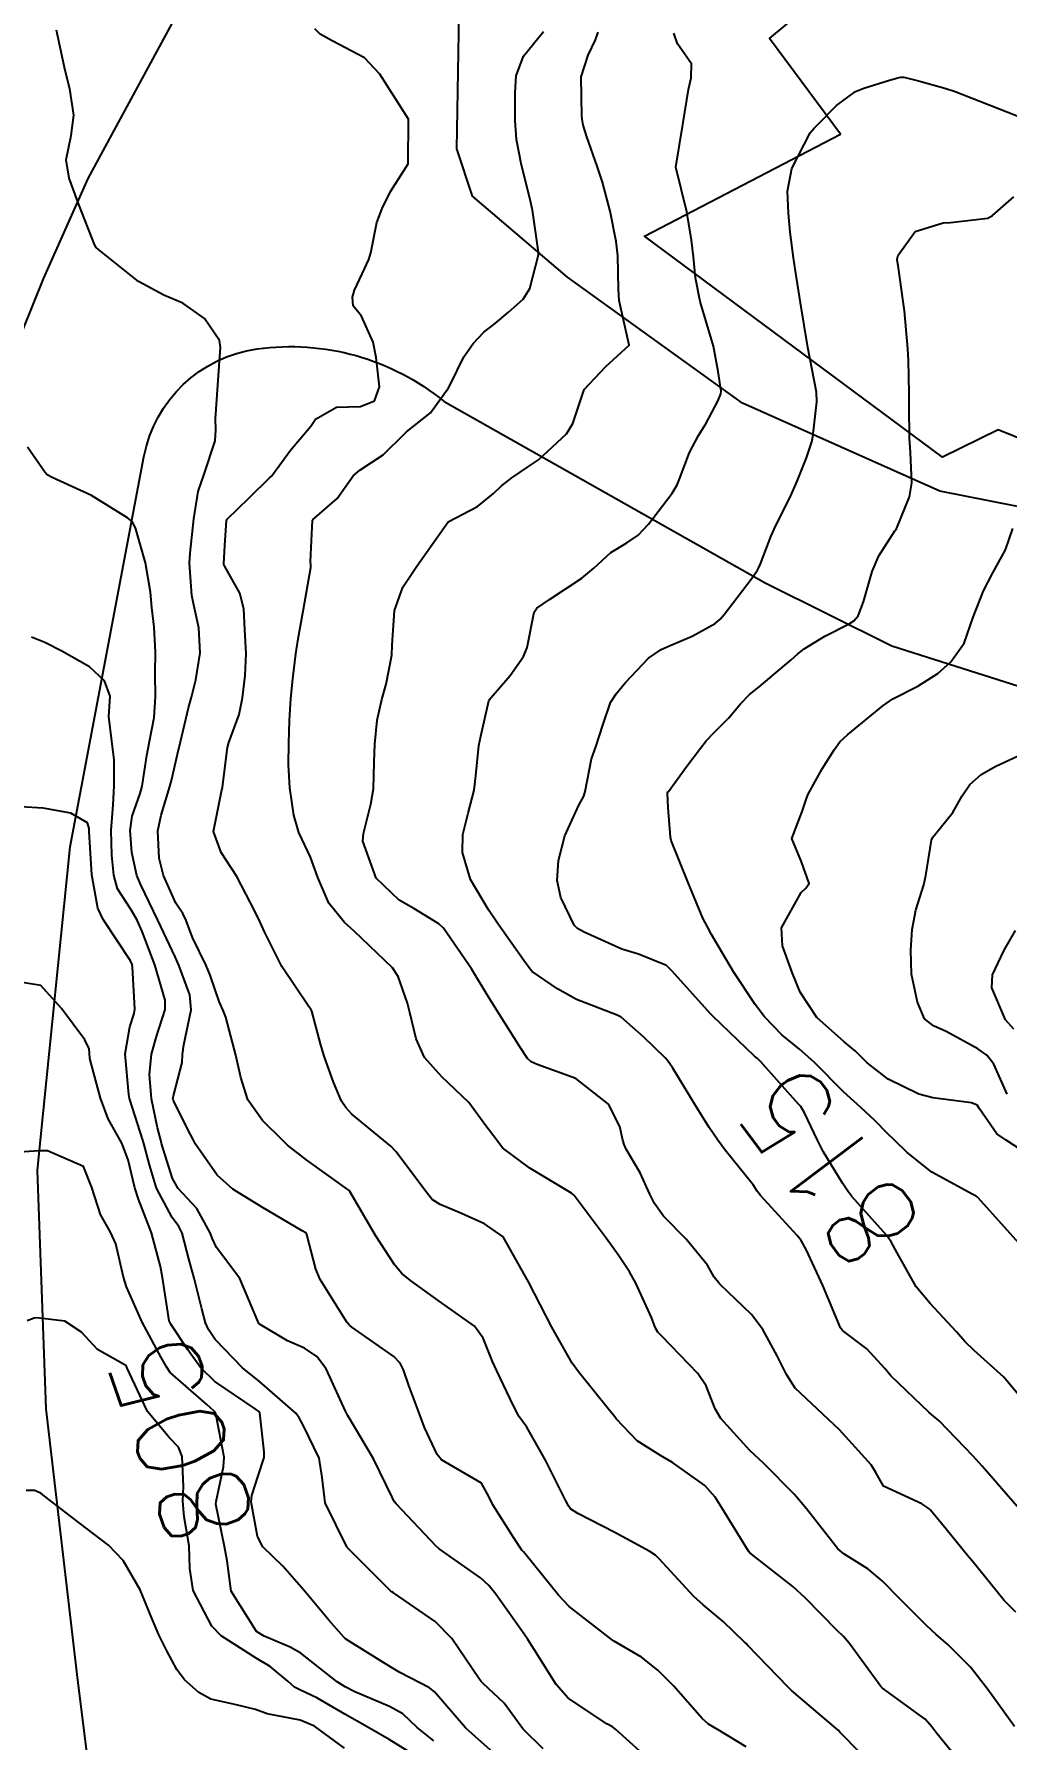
# Model space of a CAD drawing. Header units: metres. Extents: x 307586 to 320046, y 7427249 to 7434250.
# Drawn here: x 319325.4 to 319369, y 7428723.1 to 7428799.5 of the extents above; entities that cross this region are included whole.
import ezdxf
from ezdxf.enums import TextEntityAlignment as Align

# ---------------------------------------------------------------- set-up
doc = ezdxf.new("R2010")
doc.units = ezdxf.units.M
doc.header["$MEASUREMENT"] = 0
for name, color, linetype in [('Cotas', 45, 'Continuous'), ('Curvas de Nivel 1m', 11, 'Continuous'), ('Curvas de Nivel 5m', 15, 'Continuous'), ('Edificações', 30, 'Continuous'), ('Vias Primárias', 230, 'Continuous')]:
    doc.layers.add(name, color=color, linetype=linetype)
doc.styles.add('Style-STANDARD', font='STANDARD.shx')

msp = doc.modelspace()

# ---------------------------------------------------------------- linework, layer by layer
at = {"layer": 'Curvas de Nivel 1m', "flags": 128}
for points, elevation in [([(319341.048, 7428749.95), (319339.637, 7428751.109), (319339.358, 7428751.412), (319339.175, 7428751.697), (319338.819, 7428752.539), (319338.396, 7428753.709), (319338.227, 7428754.26), (319337.843, 7428755.718), (319337.794, 7428755.819), (319337.695, 7428755.948), (319336.505, 7428757.732), (319335.735, 7428759.242), (319335.51, 7428759.742), (319335.291, 7428760.201), (319334.485, 7428761.753), (319333.779, 7428762.828), (319333.444, 7428763.765), (319333.812, 7428765.642), (319333.84, 7428765.733), (319333.844, 7428765.76), (319334.059, 7428767.53), (319334.119, 7428767.757), (319334.586, 7428769.018), (319334.737, 7428769.751), (319334.86, 7428770.764), (319334.894, 7428771.75), (319334.843, 7428772.806), (319334.8, 7428773.751), (319334.616, 7428774.449), (319333.932, 7428775.669), (319333.906, 7428775.734), (319333.903, 7428775.76), (319333.941, 7428776.581), (319334.012, 7428777.699), (319334.043, 7428777.759), (319335.018, 7428778.698), (319335.981, 7428779.635), (319336.033, 7428779.688), (319336.077, 7428779.739), (319336.881, 7428780.844), (319337.639, 7428781.724), (319337.8, 7428781.928), (319338.011, 7428782.233), (319338.949, 7428782.776), (319340.02, 7428782.809), (319340.651, 7428783.056), (319340.878, 7428783.682), (319340.73, 7428785), (319340.584, 7428785.685), (319340.064, 7428786.845), (319339.695, 7428787.321), (319339.656, 7428787.696), (319339.753, 7428788.02), (319340.089, 7428788.746), (319340.4, 7428789.386), (319340.482, 7428789.686), (319340.752, 7428791.048), (319340.993, 7428791.681), (319341.372, 7428792.44), (319342.153, 7428793.67), (319342.173, 7428795.67), (319340.893, 7428797.683), (319340.204, 7428798.426), (319338.747, 7428799.18), (319338.219, 7428799.483), (319337.983, 7428799.722)], 811), ([(319346.127, 7428749.95), (319345.633, 7428750.59), (319344.874, 7428751.628), (319343.66, 7428752.781), (319342.891, 7428753.652), (319342.509, 7428754.486), (319342.237, 7428755.662), (319342.124, 7428756.091), (319341.709, 7428757.274), (319341.451, 7428757.673), (319339.737, 7428759.306), (319339.308, 7428759.697), (319338.602, 7428760.557), (319338.116, 7428761.715), (319337.777, 7428762.627), (319337.26, 7428763.725), (319337.03, 7428764.498), (319336.849, 7428765.73), (319336.8, 7428766.753), (319336.805, 7428767.73), (319336.836, 7428768.742), (319336.901, 7428769.73), (319336.986, 7428770.614), (319337.124, 7428771.728), (319337.226, 7428772.394), (319337.473, 7428773.724), (319337.804, 7428775.594), (319337.804, 7428775.721), (319337.787, 7428775.869), (319337.877, 7428777.721), (319337.908, 7428777.766), (319337.954, 7428777.805), (319338.981, 7428778.692), (319339.696, 7428779.694), (319339.986, 7428779.955), (319341.033, 7428780.639), (319342.002, 7428781.594), (319342.082, 7428781.669), (319343.152, 7428782.517), (319343.97, 7428783.641), (319344.034, 7428783.778), (319344.652, 7428785.029), (319345.066, 7428785.63), (319345.551, 7428786.132), (319346.062, 7428786.543), (319346.656, 7428787.025), (319347.302, 7428787.608), (319347.606, 7428788.087), (319347.991, 7428789.601), (319347.992, 7428789.713), (319347.722, 7428791.604), (319347.606, 7428792.13), (319347.229, 7428793.609), (319347.006, 7428794.771), (319346.944, 7428795.612), (319346.945, 7428796.859), (319347.001, 7428797.612), (319347.323, 7428798.497), (319348.223, 7428799.6)], 812), ([(319351.778, 7428749.95), (319351.633, 7428750.557), (319351.129, 7428751.555), (319349.66, 7428752.704), (319347.929, 7428753.336), (319347.671, 7428753.452), (319347.506, 7428753.602), (319347.16, 7428754.123), (319346.218, 7428755.615), (319345.701, 7428756.464), (319345, 7428757.627), (319343.74, 7428759.438), (319343.535, 7428759.643), (319342.415, 7428760.326), (319341.753, 7428760.701), (319340.718, 7428761.68), (319340.133, 7428763.341), (319340.149, 7428763.686), (319340.487, 7428765.002), (319340.6, 7428765.682), (319340.629, 7428766.877), (319340.666, 7428767.682), (319340.775, 7428768.754), (319340.971, 7428769.679), (319341.171, 7428770.376), (319341.427, 7428771.675), (319341.447, 7428772.117), (319341.549, 7428773.674), (319341.923, 7428774.721), (319342.549, 7428775.661), (319343.953, 7428777.64), (319345.262, 7428778.329), (319345.972, 7428778.91), (319346.339, 7428779.254), (319346.798, 7428779.612), (319347.508, 7428780.085), (319347.991, 7428780.422), (319349.245, 7428781.581), (319349.537, 7428782.05), (319350.033, 7428783.57), (319351.009, 7428784.595), (319352.053, 7428785.55), (319351.614, 7428787.555), (319351.576, 7428788.067), (319351.547, 7428789.556), (319351.474, 7428790.192), (319351.205, 7428791.559), (319350.855, 7428792.85), (319350.622, 7428793.565), (319350.166, 7428794.886), (319349.999, 7428795.4), (319349.966, 7428795.573), (319349.934, 7428795.816), (319349.9, 7428797.575), (319350.213, 7428798.545), (319350.552, 7428799.234), (319350.665, 7428799.566)], 813), ([(319356.034, 7428749.95), (319355.633, 7428750.514), (319355.026, 7428751.506), (319354.014, 7428753.17), (319353.776, 7428753.519), (319353.674, 7428753.637), (319352.716, 7428754.567), (319351.692, 7428755.451), (319351.514, 7428755.552), (319349.7, 7428756.249), (319348.842, 7428756.72), (319347.712, 7428757.506), (319347.619, 7428757.601), (319347.332, 7428757.99), (319346.193, 7428759.615), (319345.749, 7428760.266), (319344.945, 7428761.628), (319344.586, 7428762.826), (319344.606, 7428763.632), (319344.837, 7428764.595), (319345.106, 7428765.627), (319345.182, 7428766.263), (319345.321, 7428767.625), (319345.416, 7428768.048), (319345.775, 7428769.621), (319345.804, 7428769.68), (319345.864, 7428769.751), (319346.722, 7428770.764), (319347.326, 7428771.606), (319347.481, 7428772.012), (319347.793, 7428773.601), (319347.915, 7428773.767), (319348.486, 7428774.159), (319349.928, 7428775.123), (319350.471, 7428775.565), (319351.24, 7428776.26), (319351.95, 7428776.695), (319352.452, 7428777.046), (319352.916, 7428777.536), (319353.977, 7428778.932), (319354.204, 7428779.295), (319354.297, 7428779.517), (319354.756, 7428780.751), (319355.167, 7428781.508), (319355.485, 7428782.031), (319356.026, 7428783.04), (319356.161, 7428783.368), (319356.172, 7428783.499), (319356.042, 7428784.373), (319355.832, 7428785.502), (319355.749, 7428785.811), (319355.233, 7428787.509), (319355.031, 7428788.573), (319354.93, 7428789.512), (319354.85, 7428790.252), (319354.642, 7428791.522), (319354.153, 7428793.53), (319354.473, 7428795.526), (319354.71, 7428797.008), (319354.836, 7428797.52), (319354.845, 7428798.156), (319354.218, 7428799.053), (319354.062, 7428799.532)], 814), ([(319363.933, 7428749.95), (319363.631, 7428750.24), (319363.057, 7428750.829), (319362.426, 7428751.418), (319361.653, 7428752.116), (319360.338, 7428753.443), (319359.679, 7428754.031), (319358.89, 7428754.667), (319358.117, 7428755.474), (319357.701, 7428756.028), (319356.728, 7428757.49), (319355.74, 7428759.165), (319355.558, 7428759.502), (319355.361, 7428759.889), (319354.684, 7428761.511), (319353.939, 7428763.37), (319353.907, 7428763.519), (319353.806, 7428764.841), (319353.77, 7428765.478), (319353.779, 7428765.521), (319353.791, 7428765.543), (319353.814, 7428765.57), (319354.639, 7428766.704), (319355.254, 7428767.506), (319355.511, 7428767.838), (319355.85, 7428768.191), (319356.501, 7428768.849), (319357.037, 7428769.488), (319357.444, 7428769.908), (319357.871, 7428770.256), (319359.318, 7428771.458), (319359.613, 7428771.728), (319359.89, 7428771.952), (319360.816, 7428772.524), (319361.908, 7428773.077), (319362.126, 7428773.211), (319362.311, 7428773.424), (319362.552, 7428774.054), (319362.938, 7428775.415), (319363.231, 7428776.123), (319363.96, 7428777.231), (319364.029, 7428777.332), (319364.062, 7428777.399), (319364.617, 7428778.753), (319364.724, 7428779.393), (319364.651, 7428780.739), (319364.608, 7428781.394), (319364.602, 7428782.816), (319364.598, 7428783.394), (319364.566, 7428784.877), (319364.541, 7428785.395), (319364.383, 7428787.092), (319364.347, 7428787.397), (319364.1, 7428789.116), (319364.062, 7428789.36), (319364.063, 7428789.401), (319364.105, 7428789.581), (319364.865, 7428790.643), (319366.119, 7428791.025), (319366.446, 7428791.05), (319368.122, 7428791.248), (319368.324, 7428791.357), (319369.284, 7428792.194)], 816), ([(319332.538, 7428749.95), (319332.28, 7428750.431), (319331.642, 7428751.72), (319331.625, 7428751.79), (319331.623, 7428751.811), (319331.645, 7428751.934), (319332.028, 7428753.424), (319332.05, 7428753.784), (319332.107, 7428754.214), (319332.431, 7428755.779), (319332.37, 7428756.451), (319331.883, 7428757.787), (319331.719, 7428758.166), (319330.95, 7428759.798), (319330.176, 7428761.388), (319330.009, 7428761.808), (319329.778, 7428762.835), (319329.7, 7428763.811), (319329.799, 7428764.462), (319330.148, 7428765.468), (319330.236, 7428765.806), (319330.458, 7428767.172), (319330.576, 7428767.803), (319330.775, 7428768.875), (319330.839, 7428769.8), (319330.828, 7428770.846), (319330.842, 7428771.8), (319330.776, 7428772.925), (319330.682, 7428773.802), (319330.608, 7428774.492), (319330.392, 7428775.805), (319329.949, 7428777.377), (319329.797, 7428777.658), (319329.58, 7428777.816), (319327.968, 7428778.814), (319326.207, 7428779.631), (319325.981, 7428779.745), (319325.882, 7428779.861), (319325.109, 7428780.984)], 809), ([(319368.947, 7428749.95), (319368.517, 7428750.232), (319367.752, 7428751.358), (319367.645, 7428751.511), (319367.393, 7428751.616), (319365.65, 7428751.84), (319365.027, 7428752.012), (319363.662, 7428752.675), (319362.71, 7428753.414), (319362.196, 7428753.94), (319361.682, 7428754.348), (319360.456, 7428755.442), (319359.71, 7428756.582), (319359.359, 7428757.455), (319358.922, 7428758.649), (319358.88, 7428759.463), (319359.759, 7428761.046), (319359.97, 7428761.239), (319360.111, 7428761.447), (319359.777, 7428762.411), (319359.348, 7428763.457), (319359.805, 7428764.663), (319360.002, 7428765.257), (319360.07, 7428765.447), (319360.697, 7428766.575), (319361.244, 7428767.436), (319361.497, 7428767.783), (319361.85, 7428768.122), (319363.416, 7428769.407), (319363.866, 7428769.72), (319364.98, 7428770.281), (319365.878, 7428770.854), (319366.162, 7428771.095), (319366.469, 7428771.374), (319367.061, 7428772.202), (319367.463, 7428773.365), (319367.925, 7428774.555), (319368.347, 7428775.354), (319368.91, 7428776.384), (319369.244, 7428777.341)], 817), ([(319331.073, 7428749.95), (319330.925, 7428750.502), (319330.667, 7428751.8), (319330.567, 7428752.893), (319330.657, 7428753.8), (319330.885, 7428754.594), (319331.278, 7428755.794), (319331.272, 7428756.219), (319330.803, 7428757.799), (319330.249, 7428759.291), (319330.02, 7428759.807), (319329.747, 7428760.268), (319329.141, 7428761.204), (319328.968, 7428761.822), (319328.883, 7428762.717), (319328.856, 7428763.824), (319328.941, 7428764.96), (319328.99, 7428765.822), (319328.99, 7428766.988), (319328.883, 7428767.824), (319328.751, 7428768.925), (319328.804, 7428769.826), (319328.557, 7428770.517), (319327.876, 7428771.143), (319326.647, 7428771.852), (319325.889, 7428772.242), (319325.279, 7428772.479)], 808), ([(319368.985, 7428752.008), (319368.386, 7428753.349), (319368.074, 7428753.751), (319367.68, 7428754.037), (319366.248, 7428754.814), (319365.69, 7428755.075), (319365.284, 7428755.384), (319364.963, 7428756.128), (319364.703, 7428757.39), (319364.669, 7428758.456), (319364.727, 7428759.39), (319364.893, 7428760.247), (319365.258, 7428761.385), (319365.35, 7428761.804), (319365.6, 7428763.382), (319365.658, 7428763.518), (319365.796, 7428763.685), (319366.551, 7428764.627), (319366.971, 7428765.368), (319367.316, 7428765.87), (319367.827, 7428766.322), (319368.482, 7428766.702), (319369.843, 7428767.33)], 818), ([(319330.271, 7428749.95), (319329.683, 7428751.769), (319329.674, 7428751.81), (319329.646, 7428751.987), (319329.482, 7428753.813), (319329.685, 7428755.018), (319329.877, 7428755.622), (319329.907, 7428755.808), (319329.816, 7428757.705), (319329.793, 7428757.809), (319329.715, 7428757.976), (319328.501, 7428759.829), (319328.261, 7428760.345), (319327.99, 7428761.837), (319327.861, 7428763.77), (319327.861, 7428763.839), (319327.861, 7428763.906), (319327.796, 7428764.154), (319327.054, 7428764.594), (319325.802, 7428764.812), (319324.801, 7428764.871)], 807), ([(319369.278, 7428754.926), (319368.912, 7428755.342), (319368.301, 7428756.764), (319368.323, 7428757.351), (319368.847, 7428758.456), (319369.362, 7428759.336)], 819), ([(319329.262, 7428749.95), (319328.719, 7428750.909), (319328.379, 7428751.829), (319327.901, 7428753.605), (319327.879, 7428753.837), (319327.87, 7428754.033), (319327.679, 7428754.446), (319326.634, 7428755.851), (319325.703, 7428756.876), (319324.502, 7428757.075)], 806), ([(319347.01, 7428721.594), (319345.305, 7428723.111), (319344.732, 7428723.626), (319343.329, 7428725.239), (319343.11, 7428725.423), (319342.683, 7428725.65), (319341.785, 7428726.111), (319341.34, 7428726.37), (319339.563, 7428727.475), (319339.352, 7428727.617), (319339.269, 7428727.691), (319338.61, 7428728.452), (319337.557, 7428729.708), (319337.385, 7428729.921), (319336.538, 7428730.866), (319335.647, 7428731.736), (319335.41, 7428732.196), (319335.129, 7428733.743), (319335.149, 7428734.03), (319335.445, 7428734.92), (319335.705, 7428735.736), (319335.708, 7428735.989), (319335.518, 7428737.739), (319335.474, 7428737.803), (319335.302, 7428737.915), (319333.494, 7428739.145), (319332.848, 7428739.77), (319332.292, 7428740.56), (319331.522, 7428741.713), (319331.475, 7428741.79), (319331.452, 7428741.863), (319331.15, 7428743.794), (319331.061, 7428744.292), (319330.655, 7428745.799), (319330.085, 7428747.308), (319329.915, 7428747.807), (319329.612, 7428749.072), (319329.338, 7428749.814), (319329.262, 7428749.95)], 806), ([(319348.199, 7428722.681), (319347.313, 7428723.563), (319347.293, 7428723.59), (319346.46, 7428724.739), (319345.512, 7428725.617), (319345.422, 7428725.707), (319345.335, 7428725.825), (319344.109, 7428727.632), (319343.364, 7428728.392), (319341.494, 7428729.668), (319341.427, 7428729.713), (319341.384, 7428729.748), (319339.443, 7428731.69), (319339.404, 7428731.742), (319338.433, 7428733.7), (319338.307, 7428734.839), (319338.172, 7428735.703), (319337.467, 7428737.148), (319337.276, 7428737.518), (319337.13, 7428737.715), (319335.494, 7428739.139), (319334.742, 7428739.748), (319333.516, 7428741.025), (319333.22, 7428741.464), (319333.081, 7428741.767), (319332.909, 7428742.392), (319332.568, 7428743.775), (319332.352, 7428744.569), (319332.028, 7428745.783), (319331.877, 7428746.087), (319331.58, 7428746.492), (319330.886, 7428747.797), (319330.566, 7428748.842), (319330.318, 7428749.803), (319330.271, 7428749.95)], 807), ([(319353.289, 7428721.894), (319351.456, 7428723.548), (319351.381, 7428723.616), (319351.314, 7428723.669), (319351.058, 7428723.81), (319349.327, 7428724.951), (319348.783, 7428725.576), (319347.798, 7428727.136), (319347.511, 7428727.588), (319347.356, 7428727.824), (319346.088, 7428729.609), (319345.77, 7428729.998), (319345.39, 7428730.34), (319343.551, 7428731.639), (319343.405, 7428731.762), (319341.614, 7428733.667), (319341.536, 7428733.771), (319341.436, 7428733.962), (319340.598, 7428735.679), (319339.472, 7428737.583), (319339.412, 7428737.691), (319339.348, 7428737.818), (319338.477, 7428739.7), (319338.068, 7428740.264), (319337.512, 7428740.63), (319336.749, 7428740.961), (319335.522, 7428741.688), (319335.474, 7428741.74), (319335.419, 7428741.846), (319334.619, 7428743.749), (319333.567, 7428745.136), (319333.373, 7428745.565), (319333.302, 7428745.764), (319332.692, 7428746.881), (319331.858, 7428747.786), (319331.6, 7428748.229), (319331.115, 7428749.795), (319331.073, 7428749.95)], 808), ([(319357.303, 7428722.78), (319356.111, 7428723.488), (319355.606, 7428723.786), (319355.318, 7428724.054), (319354.037, 7428725.513), (319353.34, 7428726.216), (319352.614, 7428726.799), (319351.353, 7428727.518), (319351.304, 7428727.55), (319349.375, 7428729.063), (319348.897, 7428729.575), (319347.401, 7428731.418), (319347.323, 7428731.512), (319347.255, 7428731.592), (319346.904, 7428732.104), (319345.955, 7428733.612), (319345.787, 7428733.965), (319345.443, 7428734.586), (319343.654, 7428735.638), (319343.455, 7428735.87), (319342.895, 7428737.076), (319342.677, 7428737.652), (319342.193, 7428738.959), (319341.944, 7428739.663), (319341.801, 7428739.96), (319341.509, 7428740.26), (319339.631, 7428741.58), (319339.523, 7428741.663), (319339.507, 7428741.675), (319339.495, 7428741.69), (319339.413, 7428741.803), (319338.219, 7428743.71), (319338.015, 7428744.17), (319337.625, 7428745.719), (319337.61, 7428745.756), (319337.574, 7428745.792), (319337.411, 7428745.885), (319335.585, 7428746.963), (319334.304, 7428747.753), (319333.602, 7428748.387), (319332.632, 7428749.775), (319332.538, 7428749.95)], 809), ([(319367.287, 7428721.598), (319365.839, 7428723.372), (319365.617, 7428723.677), (319365.319, 7428724.015), (319363.409, 7428725.399), (319363.334, 7428725.477), (319361.903, 7428727.422), (319361.654, 7428727.714), (319361.368, 7428727.985), (319359.932, 7428729.445), (319359.388, 7428729.96), (319357.458, 7428731.469), (319357.404, 7428731.538), (319356.204, 7428733.488), (319355.904, 7428733.959), (319355.443, 7428734.478), (319353.995, 7428735.515), (319353.456, 7428735.827), (319352.411, 7428736.485), (319351.472, 7428737.471), (319351.413, 7428737.551), (319351.124, 7428737.908), (319349.784, 7428739.567), (319349.507, 7428739.966), (319348.587, 7428741.579), (319347.553, 7428743.6), (319346.419, 7428745.612), (319345.579, 7428746.208), (319344.543, 7428746.671), (319343.587, 7428747.064), (319343.236, 7428747.292), (319342.951, 7428747.65), (319341.619, 7428749.431), (319341.385, 7428749.672), (319341.048, 7428749.95)], 811), ([(319369.316, 7428723.685), (319368.128, 7428725.342), (319367.348, 7428726.341), (319366.332, 7428727.365), (319365.81, 7428727.816), (319365.371, 7428728.214), (319364.189, 7428729.392), (319363.391, 7428730.208), (319362.74, 7428730.754), (319361.667, 7428731.426), (319361.406, 7428731.65), (319359.993, 7428733.444), (319359.439, 7428734.094), (319358.082, 7428735.464), (319357.462, 7428736.053), (319356.159, 7428737.49), (319355.906, 7428737.912), (319355.497, 7428738.947), (319355.129, 7428739.504), (319353.519, 7428741.174), (319353.344, 7428741.345), (319353.233, 7428741.524), (319353.05, 7428742.007), (319352.351, 7428743.538), (319352.065, 7428744.049), (319351.566, 7428744.81), (319351.02, 7428745.556), (319349.592, 7428747.465), (319349.543, 7428747.522), (319349.477, 7428747.572), (319347.609, 7428748.688), (319346.388, 7428749.612), (319346.127, 7428749.95)], 812), ([(319369.378, 7428728.807), (319368.857, 7428729.335), (319367.401, 7428731.123), (319367.298, 7428731.248), (319367.213, 7428731.353), (319366.255, 7428732.533), (319365.551, 7428733.378), (319365.496, 7428733.442), (319365.434, 7428733.489), (319365.157, 7428733.661), (319363.443, 7428734.445), (319363.101, 7428735.057), (319362.888, 7428735.408), (319361.476, 7428736.975), (319360.982, 7428737.435), (319359.497, 7428738.846), (319359.102, 7428739.454), (319358.678, 7428740.292), (319358.044, 7428741.465), (319357.533, 7428742.133), (319356.115, 7428743.492), (319355.87, 7428743.81), (319355.561, 7428744.357), (319354.607, 7428745.51), (319353.588, 7428746.54), (319353.184, 7428747.114), (319352.976, 7428747.529), (319352.553, 7428748.482), (319351.917, 7428749.546), (319351.826, 7428749.748), (319351.778, 7428749.95)], 813), ([(319369.435, 7428733.534), (319367.86, 7428735.346), (319367.46, 7428735.792), (319365.946, 7428737.373), (319365.692, 7428737.584), (319365.487, 7428737.746), (319363.772, 7428739.397), (319363.506, 7428739.715), (319362.708, 7428740.605), (319361.612, 7428741.429), (319361.525, 7428741.541), (319360.727, 7428743.438), (319359.997, 7428745.017), (319359.757, 7428745.448), (319359.576, 7428745.677), (319357.934, 7428747.475), (319357.796, 7428747.668), (319357.608, 7428747.944), (319356.358, 7428749.493), (319356.034, 7428749.95)], 814), ([(319369.503, 7428745.331), (319368.866, 7428746.059), (319367.692, 7428747.359), (319367.649, 7428747.405), (319367.604, 7428747.447), (319367.454, 7428747.512), (319365.614, 7428748.515), (319364.514, 7428749.391), (319363.933, 7428749.95)], 816), ([(319369.625, 7428749.505), (319368.947, 7428749.95)], 817), ([(319342.685, 7428722.256), (319341.305, 7428723.11), (319340.324, 7428723.68), (319339.318, 7428724.243), (319338.06, 7428724.969), (319337.329, 7428725.32), (319337.064, 7428725.448), (319336.768, 7428725.718), (319335.978, 7428726.369), (319335.343, 7428726.743), (319333.776, 7428727.756), (319333.359, 7428728.177), (319332.524, 7428729.773), (319332.377, 7428730.76), (319332.35, 7428731.776), (319332.121, 7428733.081), (319332.062, 7428733.781), (319332.089, 7428734.43), (319332.037, 7428735.781), (319331.866, 7428736.193), (319331.461, 7428736.621), (319330.487, 7428737.8), (319329.573, 7428739.738), (319329.54, 7428739.81), (319329.503, 7428739.851), (319328.248, 7428740.567), (319327.518, 7428741.349), (319326.782, 7428741.847), (319325.525, 7428741.995), (319325.407, 7428741.979), (319325.097, 7428741.864)], 804), ([(319339.298, 7428722.713), (319337.961, 7428723.704), (319337.316, 7428723.971), (319335.847, 7428724.26), (319335.32, 7428724.445), (319334.393, 7428724.678), (319333.324, 7428724.906), (319332.773, 7428725.214), (319332.142, 7428725.778), (319331.794, 7428726.24), (319331.346, 7428727.07), (319330.986, 7428727.794), (319330.701, 7428728.459), (319330.153, 7428729.802), (319329.396, 7428731.117), (319328.729, 7428731.817), (319327.418, 7428732.805), (319326.066, 7428733.851), (319325.711, 7428734.131), (319325.437, 7428734.26), (319325.049, 7428734.251)], 803)]:
    msp.add_lwpolyline(points, dxfattribs=dict(at, elevation=elevation))
at = {"layer": 'Curvas de Nivel 5m', "flags": 128}
for points, elevation in [([(319336.523, 7428749.95), (319335.634, 7428750.825), (319334.977, 7428751.747), (319334.655, 7428752.753), (319334.436, 7428753.752), (319333.993, 7428755.454), (319333.87, 7428755.758), (319333.697, 7428756.159), (319333.286, 7428757.343), (319333.109, 7428757.769), (319332.491, 7428759.019), (319332.22, 7428759.783), (319332.068, 7428760.107), (319331.751, 7428760.563), (319331.192, 7428761.796), (319330.998, 7428762.575), (319330.945, 7428763.798), (319331.094, 7428764.503), (319331.484, 7428765.793), (319331.549, 7428766.06), (319331.827, 7428767.23), (319331.966, 7428767.788), (319332.323, 7428769.315), (319332.445, 7428769.781), (319332.652, 7428770.56), (319332.842, 7428771.776), (319332.781, 7428772.895), (319332.582, 7428773.78), (319332.472, 7428774.336), (319332.368, 7428775.783), (319332.398, 7428776.244), (319332.561, 7428777.781), (319332.743, 7428779.006), (319333.014, 7428779.775), (319333.505, 7428781.275), (319333.537, 7428781.767), (319333.529, 7428782.248), (319333.633, 7428783.766), (319333.755, 7428785.47), (319333.711, 7428785.765), (319333.028, 7428786.745), (319332.069, 7428787.434), (319331.205, 7428787.799), (319330.082, 7428788.397), (319328.281, 7428789.837), (319328.189, 7428789.924), (319328.105, 7428790.068), (319327.41, 7428791.847), (319326.967, 7428793.025), (319326.841, 7428793.853), (319327.066, 7428794.949), (319327.184, 7428795.85), (319326.996, 7428797.04), (319326.796, 7428797.854), (319326.411, 7428799.667)], 810), ([(319360.498, 7428749.95), (319359.911, 7428751.177), (319359.739, 7428751.449), (319359.645, 7428751.566), (319357.933, 7428753.476), (319357.798, 7428753.602), (319357.675, 7428753.709), (319355.803, 7428755.499), (319355.695, 7428755.607), (319353.98, 7428757.517), (319353.725, 7428757.764), (319352.469, 7428758.284), (319351.727, 7428758.499), (319350.045, 7428759.26), (319349.741, 7428759.434), (319349.595, 7428759.572), (319348.993, 7428760.819), (319348.835, 7428761.584), (319348.89, 7428762.469), (319349.171, 7428763.579), (319349.807, 7428764.946), (319350.024, 7428765.354), (319350.081, 7428765.567), (319350.362, 7428767.03), (319350.559, 7428767.563), (319350.88, 7428768.532), (319351.226, 7428769.556), (319351.48, 7428769.94), (319351.872, 7428770.432), (319352.914, 7428771.535), (319353.492, 7428771.923), (319353.892, 7428772.105), (319354.883, 7428772.525), (319355.907, 7428773.088), (319356.127, 7428773.281), (319356.312, 7428773.496), (319357.517, 7428775.073), (319357.811, 7428775.481), (319357.854, 7428775.561), (319357.937, 7428775.761), (319358.419, 7428777.01), (319358.626, 7428777.47), (319359.265, 7428778.75), (319359.582, 7428779.456), (319359.993, 7428780.505), (319360.23, 7428781.219), (319360.278, 7428781.447), (319360.463, 7428783.009), (319360.443, 7428783.446), (319360.053, 7428785.45), (319359.737, 7428787.455), (319359.511, 7428788.873), (319359.421, 7428789.46), (319359.261, 7428790.609), (319359.185, 7428791.464), (319359.153, 7428792.449), (319359.34, 7428793.462), (319360.169, 7428795.057), (319360.348, 7428795.271), (319360.524, 7428795.446), (319361.341, 7428796.283), (319362.195, 7428796.907), (319362.568, 7428797.056), (319363.713, 7428797.415), (319364.09, 7428797.525), (319364.204, 7428797.554), (319364.359, 7428797.563), (319365.018, 7428797.398), (319366.198, 7428797.056), (319366.664, 7428796.907), (319368.187, 7428796.319), (319369.858, 7428795.655)], 815), ([(319343.304, 7428723.051), (319342.563, 7428723.651), (319341.912, 7428724.254), (319341.322, 7428724.587), (319339.772, 7428725.242), (319339.331, 7428725.463), (319338.975, 7428725.694), (319337.345, 7428726.966), (319336.876, 7428727.245), (319335.712, 7428727.735), (319335.356, 7428727.939), (319334.231, 7428729.752), (319334.048, 7428731.102), (319333.936, 7428731.755), (319333.544, 7428733.646), (319333.551, 7428733.759), (319333.892, 7428735.312), (319333.918, 7428735.755), (319333.546, 7428737.686), (319333.516, 7428737.76), (319333.474, 7428737.806), (319333.139, 7428738.104), (319331.499, 7428739.545), (319331.326, 7428739.792), (319331.086, 7428740.215), (319330.237, 7428741.803), (319329.547, 7428743.383), (319329.407, 7428743.812), (319329.056, 7428745.306), (319328.819, 7428745.821), (319328.37, 7428746.617), (319327.985, 7428747.834), (319327.607, 7428748.773), (319326.007, 7428749.466), (319325.617, 7428749.476), (319324.12, 7428749.371)], 805), ([(319363.286, 7428721.619), (319361.508, 7428723.427), (319361.412, 7428723.527), (319361.315, 7428723.617), (319360.228, 7428724.537), (319359.331, 7428725.298), (319359.174, 7428725.452), (319357.361, 7428727.336), (319357.292, 7428727.402), (319357.217, 7428727.472), (319356.268, 7428728.388), (319355.377, 7428729.132), (319354.945, 7428729.504), (319353.4, 7428731.199), (319353.238, 7428731.359), (319352.987, 7428731.526), (319351.415, 7428732.38), (319349.761, 7428733.233), (319349.431, 7428733.44), (319349.335, 7428733.571), (319349.238, 7428733.769), (319348.324, 7428735.581), (319347.468, 7428737.088), (319347.258, 7428737.38), (319347.096, 7428737.596), (319346.722, 7428738.364), (319346.126, 7428739.611), (319345.928, 7428740.034), (319345.518, 7428741.082), (319345.132, 7428741.624), (319343.539, 7428742.741), (319342.256, 7428743.659), (319341.873, 7428743.982), (319341.56, 7428744.351), (319340.696, 7428745.679), (319339.592, 7428747.575), (319339.551, 7428747.649), (319339.508, 7428747.691), (319337.613, 7428749.052), (319336.748, 7428749.729), (319336.523, 7428749.95)], 810), ([(319369.495, 7428738.55), (319368.834, 7428739.337), (319367.515, 7428740.525), (319367.088, 7428740.926), (319366.71, 7428741.362), (319365.542, 7428742.635), (319364.917, 7428743.386), (319364.054, 7428744.909), (319363.794, 7428745.398), (319363.577, 7428745.698), (319362.032, 7428747.424), (319361.846, 7428747.667), (319361.609, 7428748.019), (319360.742, 7428749.439), (319360.498, 7428749.95)], 815)]:
    msp.add_lwpolyline(points, dxfattribs=dict(at, elevation=elevation))
at = {"layer": 'Edificações'}
msp.add_lwpolyline([(319382.352, 7428786.378), (319372.862, 7428780.034), (319368.577, 7428781.754), (319366.09, 7428780.531), (319352.736, 7428790.43), (319361.52, 7428794.999), (319358.342, 7428799.287), (319364.381, 7428804.317), (319359.605, 7428811.015), (319365.479, 7428816.382), (319367.468, 7428813.354), (319376.962, 7428820.814), (319384.062, 7428811.489), (319377.314, 7428806.763), (319378.622, 7428805.394), (319375.713, 7428803.109), (319376.76, 7428801.83), (319369.468, 7428796.049), (319371.485, 7428793.221), (319374.355, 7428794.848), (319376.295, 7428791.966), (319377.885, 7428792.663), (319382.352, 7428786.378)], dxfattribs=at)
at = {"layer": 'Vias Primárias'}
for points, elevation in [([(319371.829, 7428835.075), (319360.54, 7428827.091), (319349.571, 7428818.417), (319342.435, 7428812.183), (319334.285, 7428804.358), (319332.065, 7428800.873), (319327.805, 7428793.01), (319325.801, 7428788.521), (319324.395, 7428785), (319321.807, 7428771.804), (319319.919, 7428759.759), (319319.16, 7428753.858), (319318.985, 7428747.932)], 816.516), ([(319371.829, 7428835.075), (319360.54, 7428827.091), (319349.571, 7428818.417), (319342.435, 7428812.183), (319334.285, 7428804.358), (319332.065, 7428800.873), (319327.805, 7428793.01), (319325.801, 7428788.521), (319324.395, 7428785), (319321.807, 7428771.804), (319319.919, 7428759.759), (319319.16, 7428753.858), (319318.985, 7428747.932)], 816.516), ([(319377.311, 7428776.779), (319365.967, 7428779.011), (319357.126, 7428782.95), (319349.295, 7428788.595), (319345.032, 7428792.221), (319344.34, 7428794.346), (319344.447, 7428800.404), (319346.205, 7428805.624), (319347.91, 7428807.655), (319355.838, 7428814.404), (319366.592, 7428822.924), (319377.771, 7428830.11)], 832.936), ([(319377.311, 7428776.779), (319365.967, 7428779.011), (319357.126, 7428782.95), (319349.295, 7428788.595), (319345.032, 7428792.221), (319344.34, 7428794.346), (319344.447, 7428800.404), (319346.205, 7428805.624), (319347.91, 7428807.655), (319355.838, 7428814.404), (319366.592, 7428822.924), (319377.771, 7428830.11)], 832.936), ([(319365.45, 7428548.081), (319371.865, 7428563.062), (319374.999, 7428577.263), (319376.273, 7428585.548), (319375.686, 7428592.535), (319374.708, 7428603.417), (319374.121, 7428606.398), (319370.401, 7428619.324), (319366.141, 7428629.07), (319361.145, 7428639.406), (319355.122, 7428649.594), (319348.221, 7428661.435), (319342.248, 7428673.041), (319337.351, 7428684.444), (319334.608, 7428691.309), (319333.189, 7428696.635), (319329.369, 7428709.71), (319327.36, 7428725.764), (319325.94, 7428737.91), (319325.548, 7428748.591), (319325.686, 7428749.95)], 795.494), ([(319365.45, 7428548.081), (319371.865, 7428563.062), (319374.999, 7428577.263), (319376.273, 7428585.548), (319375.686, 7428592.535), (319374.708, 7428603.417), (319374.121, 7428606.398), (319370.401, 7428619.324), (319366.141, 7428629.07), (319361.145, 7428639.406), (319355.122, 7428649.594), (319348.221, 7428661.435), (319342.248, 7428673.041), (319337.351, 7428684.444), (319334.608, 7428691.309), (319333.189, 7428696.635), (319329.369, 7428709.71), (319327.36, 7428725.764), (319325.94, 7428737.91), (319325.548, 7428748.591), (319325.686, 7428749.95)], 795.494)]:
    msp.add_lwpolyline(points, dxfattribs=dict(at, elevation=elevation))
at = {"layer": 'Vias Primárias', "elevation": 795.494}
msp.add_lwpolyline([(319325.686, 7428749.95), (319327.012, 7428763.091), (319330.323, 7428780.557, -0.321672), (319335.392, 7428785.385, -0.20942), (319343.762, 7428783.03), (319358.145, 7428774.905), (319363.826, 7428772.09), (319373.319, 7428769.068), (319379.711, 7428766.908), (319388.088, 7428762.724), (319395.401, 7428757.644), (319402.897, 7428751.966), (319406.261, 7428749.95)], format="xyb", dxfattribs=at)
msp.add_lwpolyline([(319325.686, 7428749.95), (319327.012, 7428763.091), (319330.323, 7428780.557, -0.321672), (319335.392, 7428785.385, -0.20942), (319343.762, 7428783.03), (319358.145, 7428774.905), (319363.826, 7428772.09), (319373.319, 7428769.068), (319379.711, 7428766.908), (319388.088, 7428762.724), (319395.401, 7428757.644), (319402.897, 7428751.966), (319406.261, 7428749.95)], format="xyb", dxfattribs=at)

# ---------------------------------------------------------------- texts
at = {"layer": 'Cotas', "style": 'Style-STANDARD'}
for s, rotation, p in [('815', 126.89961, (319361.002, 7428748.736, 815)), ('805', 109.37035, (319331.971, 7428736.511, 805))]:
    msp.add_text(s, height=4, rotation=rotation, dxfattribs=at).set_placement(p, align=Align.MIDDLE_CENTER)

doc.saveas('drawing.dxf')
